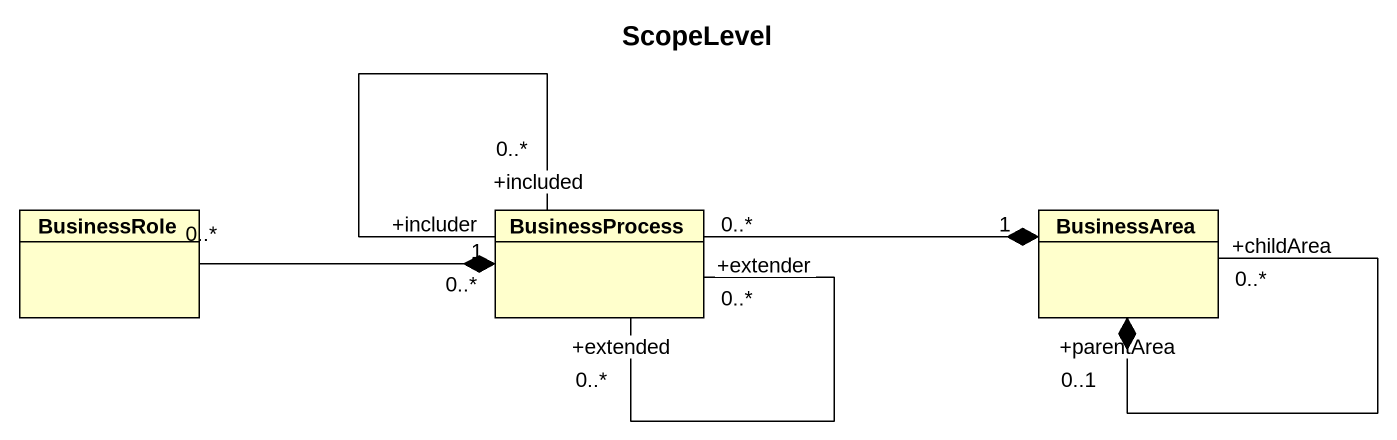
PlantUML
@startuml
title ScopeLevel
hide circle
hide empty members
class BusinessRole #FFFFCC
class BusinessProcess #FFFFCC
class BusinessArea #FFFFCC
BusinessProcess "1" *-left- "0..*" BusinessRole
BusinessProcess "+extended\n0..*" -- "+extender\n0..*" BusinessProcess
BusinessProcess "+included\n0..*" -- "+includer\n0..*" BusinessProcess
BusinessArea "1" *-left- "0..*" BusinessProcess
BusinessArea "+parentArea\n0..1" *-- "+childArea\n0..*" BusinessArea
@enduml
